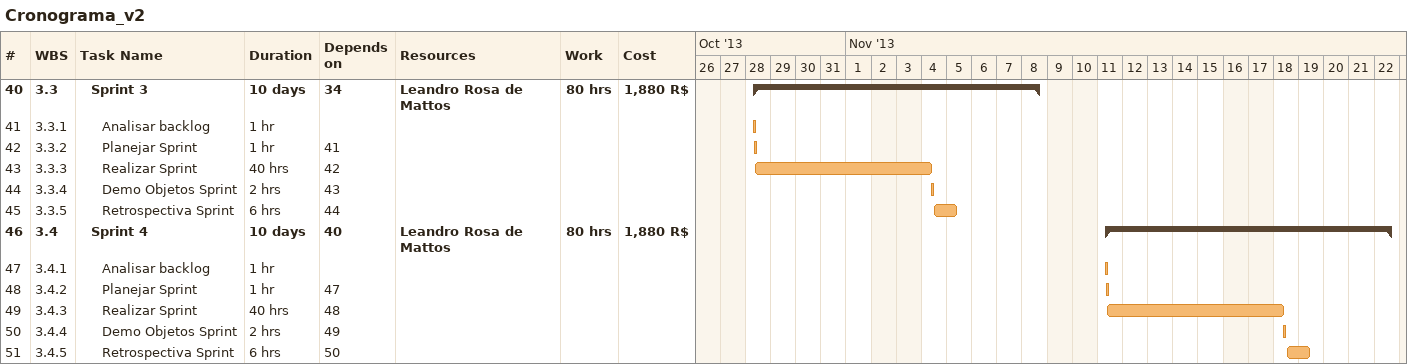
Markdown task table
Cronograma_v2

| ID | WBS | Task | Duration | Start | Finish | Predecessors | Resources | Work (h) | Cost (R$) |
|---|---|---|---|---|---|---|---|---|---|
| 40 | 3.3 | **Sprint 3** | 10d | 2013-10-28 | 2013-11-08 | 34 | Leandro Rosa de Mattos | 80 | 1880 |
| 41 | 3.3.1 | Analisar backlog | 1h | 2013-10-28 | 2013-10-28 |  |  |  |  |
| 42 | 3.3.2 | Planejar Sprint | 1h | 2013-10-28 | 2013-10-28 | 41 |  |  |  |
| 43 | 3.3.3 | Realizar Sprint | 40h | 2013-10-28 | 2013-11-04 | 42 |  |  |  |
| 44 | 3.3.4 | Demo Objetos Sprint | 2h | 2013-11-04 | 2013-11-04 | 43 |  |  |  |
| 45 | 3.3.5 | Retrospectiva Sprint | 6h | 2013-11-04 | 2013-11-05 | 44 |  |  |  |
| 46 | 3.4 | **Sprint 4** | 10d | 2013-11-11 | 2013-11-22 | 40 | Leandro Rosa de Mattos | 80 | 1880 |
| 47 | 3.4.1 | Analisar backlog | 1h | 2013-11-11 | 2013-11-11 |  |  |  |  |
| 48 | 3.4.2 | Planejar Sprint | 1h | 2013-11-11 | 2013-11-11 | 47 |  |  |  |
| 49 | 3.4.3 | Realizar Sprint | 40h | 2013-11-11 | 2013-11-18 | 48 |  |  |  |
| 50 | 3.4.4 | Demo Objetos Sprint | 2h | 2013-11-18 | 2013-11-18 | 49 |  |  |  |
| 51 | 3.4.5 | Retrospectiva Sprint | 6h | 2013-11-18 | 2013-11-19 | 50 |  |  |  |
